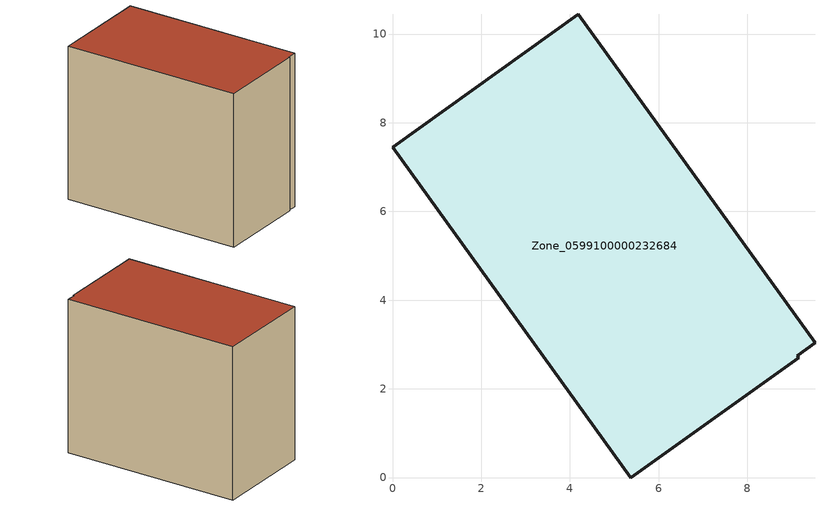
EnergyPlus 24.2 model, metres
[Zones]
Zone_0599100000232684
 floor ground (C_G): 0,7.45 4.19,10.44 9.53,3.04 9.12,2.75 9.15,2.71 5.37,0 z0
 wall outside (C_F): 4.19,10.44 0,7.45 5.37,0 9.15,2.71 9.12,2.75 9.53,3.04 4.19,10.44 z0:7.85
 roof outside (C_R): 0,7.45 5.37,0 9.15,2.71 9.12,2.75 9.53,3.04 4.19,10.44 z7.85
[BUILDING]
Pand.0599100000232684: North Axis=0; Terrain=City; Loads Convergence Tolerance Value=0.04; Temperature Convergence Tolerance Value=0.4; Solar Distribution=FullExterior; Maximum Number of Warmup Days=25; Minimum Number of Warmup Days=1
[Site:Location]
Rotterdam.The.Hague.AP_ZH_NLD Design_Conditions: Latitude=51.96; Longitude=4.45; Time Zone=1; Elevation=-4.5
[SITE:GROUNDTEMPERATURE:BUILDINGSURFACE]
18, 18, 18, 18, 18, 18, 18, 18, 18, 18, 18, 18
[MATERIAL] Thermal Absorptance=0.9; Solar Absorptance=0.7; Visible Absorptance=0.7
Name | Roughness | Thickness | Conductivity | Density | Specific Heat
G.TI.1975-1991 | MediumSmooth | 0.15 | 0.288461 | 540 | 1210
F.TI.1975-1991 | Rough | 0.3 | 0.230769 | 1920 | 840
R.TI.1975-1991 | MediumRough | 0.2 | 0.153846 | 1500 | 1000
[CONSTRUCTION]
C_G: G.TI.1975-1991
C_F: F.TI.1975-1991
C_R: R.TI.1975-1991
[ZONE]
Zone_0599100000232684: Type=1; Multiplier=1; Ceiling Height=Autocalculate; Volume=Autocalculate; Floor Area=autocalculate; Part of Total Floor Area=Yes
[ZONEINFILTRATION:DESIGNFLOWRATE]
Infil_Zone_0599100000232684: Zone or ZoneList or Space or SpaceList=Zone_0599100000232684; Schedule=AlwaysOn; Design Flow Rate Calculation Method=Flow/Area; Flow Rate per Floor Area=0.003; Constant Term Coefficient=1; Temperature Term Coefficient=0; Velocity Term Coefficient=0; Velocity Squared Term Coefficient=0
[HVACTEMPLATE:ZONE:IDEALLOADSAIRSYSTEM]
Zone_0599100000232684: Maximum Heating Supply Air Temperature=50; Minimum Cooling Supply Air Temperature=13; Maximum Heating Supply Air Humidity Ratio=0.0156; Minimum Cooling Supply Air Humidity Ratio=0.0077; Heating Limit=NoLimit; Cooling Limit=NoLimit; Dehumidification Control Type=ConstantSensibleHeatRatio; Cooling Sensible Heat Ratio=0.7; Dehumidification Setpoint=60; Humidification Control Type=None; Humidification Setpoint=30; Outdoor Air Method=None; Outdoor Air Flow Rate per Person=0.00944; Outdoor Air Flow Rate per Zone Floor Area=0; Outdoor Air Flow Rate per Zone=0; Demand Controlled Ventilation Type=None; Outdoor Air Economizer Type=NoEconomizer; Heat Recovery Type=None; Sensible Heat Recovery Effectiveness=0.7; Latent Heat Recovery Effectiveness=0.65
[ZONECONTROL:THERMOSTAT]
ThermostatControl_Zone_0599100000232684: Zone or ZoneList=Zone_0599100000232684; Control Type Schedule=DualSetpointControlType; Control 1=Thermostat_Zone_0599100000232684; Temperature Difference Between Cutout And Setpoint=0
[THERMOSTATSETPOINT:DUALSETPOINT]
Thermostat_Zone_0599100000232684: Heating Setpoint Temperature Schedule=HeatingSetpoint_Zone_0599100000232684; Cooling Setpoint Temperature Schedule=CoolingSetpoint_Zone_0599100000232684
[SCHEDULE:COMPACT]
HeatingSetpoint_Zone_0599100000232684: Through: 12/31, For: AllDays, Until: 24:00, 21
CoolingSetpoint_Zone_0599100000232684: Through: 12/31, For: AllDays, Until: 24:00, 24
DualSetpointControlType: Through: 12/31, For: AllDays, Until: 24:00, 4
AlwaysOn: Through: 12/31, For: AllDays, Until: 24:00, 1
